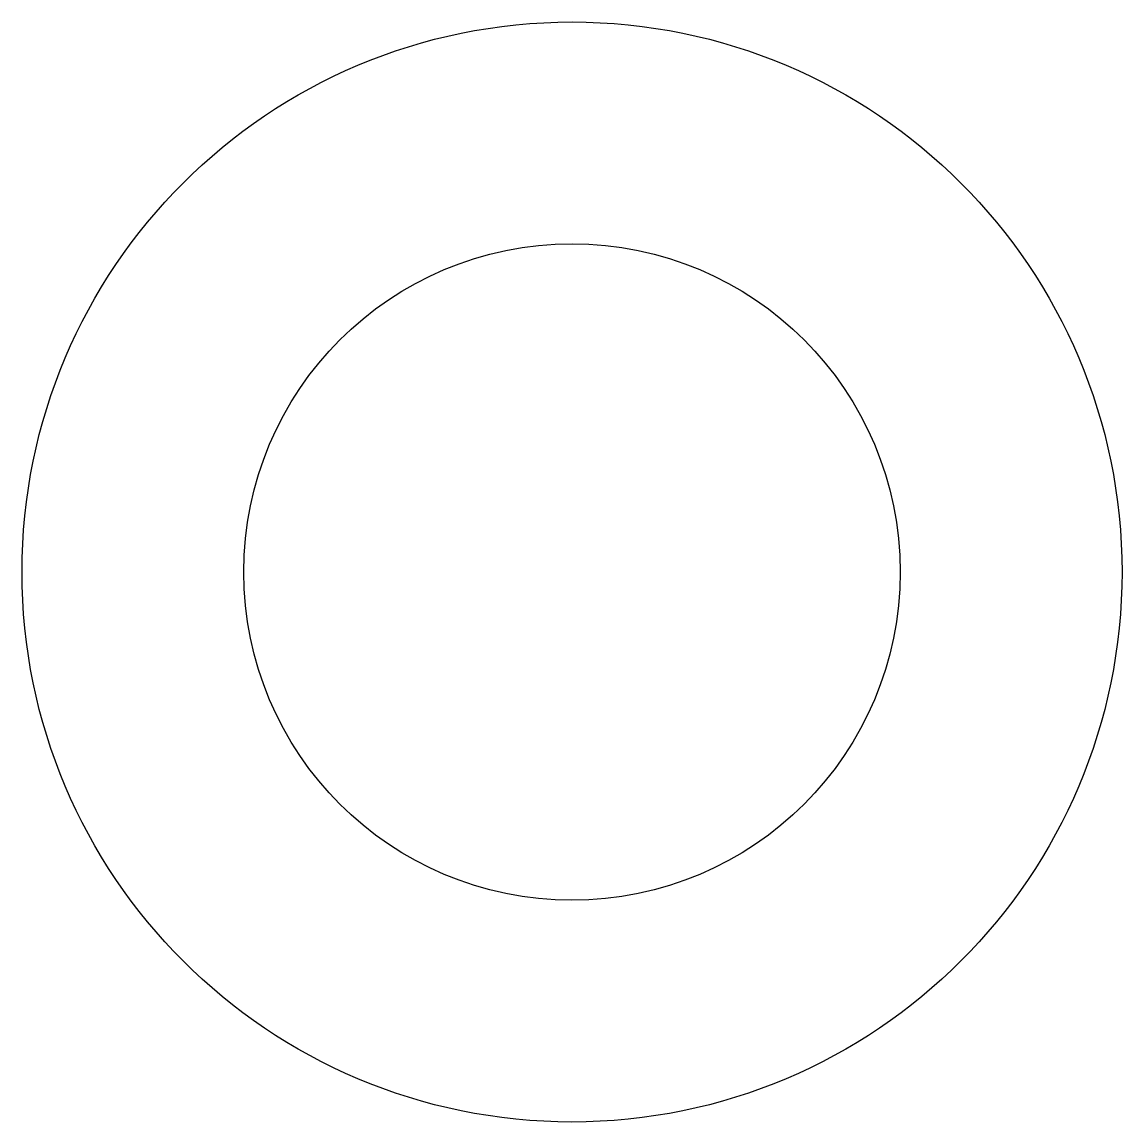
# Model space of a CAD drawing. Header units: millimetres. Extents: x -24.8 to 24.8, y 157.5 to 207.2.
import ezdxf

# ---------------------------------------------------------------- set-up
doc = ezdxf.new("R2010")
doc.units = ezdxf.units.MM
doc.layers.add('Binder012', color=7, linetype='CONTINUOUS')

msp = doc.modelspace()

# ---------------------------------------------------------------- linework, layer by layer
at = {"layer": 'Binder012'}
for radius in [24.8, 14.8]:
    msp.add_circle((0, 182.35), radius, dxfattribs=at)

doc.saveas('drawing.dxf')
